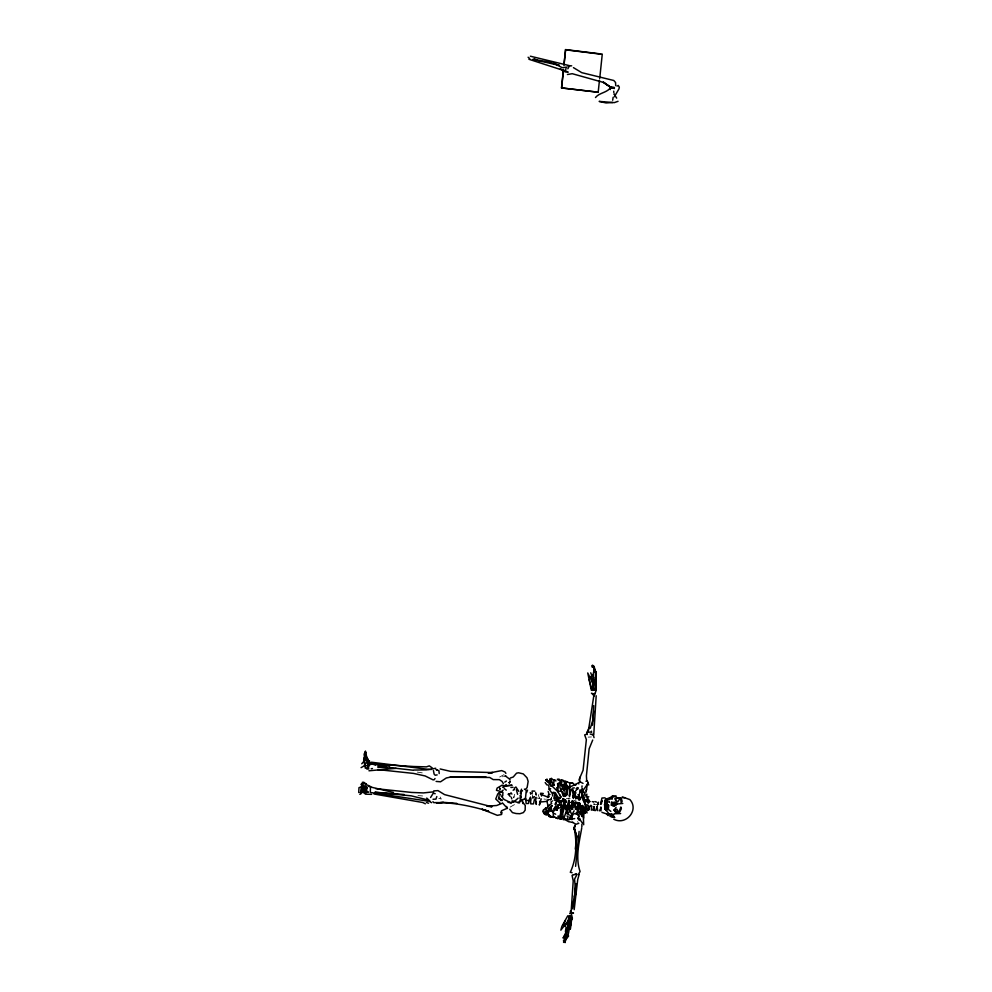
<?xml version="1.0" encoding="UTF-8"?>
<svg xmlns="http://www.w3.org/2000/svg" width="992" height="992" viewBox="0 0 992 992"><rect width="100%" height="100%" fill="white"/><g stroke="black" fill="none" stroke-linecap="round" stroke-linejoin="round"><path stroke-width="0.74" stroke-dasharray="4.96 3.72" d="M550.126 801.263L550.399 799.205L551.527 798.994L550.399 799.205M551.577 796.973L550.994 799.354L551.49 797.618M509.268 783.841L510.124 780.915M539.152 798.56L539.636 797.295M508.995 783.606L509.925 782.75L509.962 779.439M510.173 807.091L515.294 804.128M504.01 774.653L499.199 777.269L503.514 776.587M593.439 804.71L597.494 804.611M508.239 782.638L510.595 781.82L508.859 782.217M547.696 800.259L551.527 798.994M532.258 797.506L534.886 796.725L530.286 797.308M531.687 798.349L534.762 797.952M588.12 737.118L591.443 736.957M566.32 798.535L568.738 798.473M417.979 795.596L422.592 795.956M546.493 799.13L551.081 799.726M535.37 797.779L545.55 799.242M417.334 772.098L424.96 773.301M608.27 802.02L609.696 802.33L608.456 801.846M568.466 798.188L570.127 798.56M438.799 798.324L441.316 799.068L439.171 795.262M573.45 800.135L576.377 801.114M608.629 800.928L609.82 801.536M577.381 821.674L578.224 822.43M593.526 801.784L594.32 804.301M538.284 794.629L539.016 796.985M532.22 794.567L532.803 796.985M514.55 794.319L513.744 797.853L514.55 794.319"/><path stroke-width="1.49" d="M568.614 918.48L568.614 924.246L564.547 940.404L566.829 937.502L568.019 933.881M600.743 803.421L601.97 798.027L605.095 797.841M579.018 816.317L579.043 811.382L577.877 812.163M594.047 670.666C591.778 676.668 595.324 682.93 592.46 688.894L592.695 689.601L595.448 689.7L595.485 679.656M365.564 756.313L365.577 754.081L365.217 755.048L368.206 762.228L368.702 761.199L366.718 757.094M559.612 798.845L560.889 796.998L557.777 791.542L558.546 783.122L560.096 782.638L561.311 780.084L563.27 780.295M364.684 764.138L364.672 765.588L364.659 763.307L363.804 762.612L364.138 758.88L365.961 760.442M536.3 801.635L536.275 804.425L535.494 798.411M593.7 711.041L592.435 725.264M568.875 925.71L568.912 923.106M361.063 789.868L361.1 788.119M596.043 679.855L595.882 690.469L596.291 672.824L592.36 665.372L591.889 666.897M520.564 799.391L521.494 790.401L522.524 790.897M574.294 829.473L575.248 824.947L573.984 827.564L576.91 836.678L575.286 849.053M580.605 812.436L580.729 807.438M583.693 818.102L583.78 814.196M606.695 800.68L606.509 804.698M363.531 788.33L365.887 788.38L365.924 787.102L361.472 786.272M568.081 925.772L568.205 921.233M588.368 806.868L589.025 809.844L589.459 807.389M548.08 808.815L552.172 805.591L547.224 812.126L545.612 808.083L543.48 810.005L545.005 814.382L546.381 815.064L547.869 814.271L549.642 815.486M364.138 788.789L362.316 789.93L366.358 790.054L366.482 786.631M597.048 806.918L595.684 810.526L594.171 810.39L594.32 806.62M362.427 783.606L362.328 786.148L363.754 788.057M364.957 758.086L365.502 751.886L365.453 752.754M560.096 782.638L559.897 787.561L563.506 796.192L566.705 795.373L567.858 786.991L569.433 787.4L569.557 796.737L571.057 789.21L572.657 790.252L573.289 798.027L573.624 797.432M360.964 790.364L361.051 791.876M502.746 795.906L502.907 792.41L501.406 791.901L498.579 792.844M595.448 689.7C594.506 681.95 597.792 672.96 593.414 665.83L594.233 671.187M370.264 792.434L370.512 787.09L368.764 786.396M568.639 925.784L568.85 921.246M591.455 806.918L591.567 805.864L591.344 810.092L592.968 809.906L593.91 806.632M561.77 814.606L563.357 811.196L563.63 805.888M358.72 792.521L358.992 787.66L361.373 786.817M592.894 720.217L593.712 705.597M575.062 802.243L574.802 806.694L572.93 807.004M521.494 789.186L520.341 793.538M581.895 824.24L581.858 826.968M571.714 912.528L573.512 913.037L571.02 913.471L573.215 880.933L572.086 875.428L572.954 874.832M587.004 801.71L588.702 800.11L587.004 801.71L588.417 802.106L588.702 800.11L586.669 796.514L586.842 794.096M587.611 810.501L587.772 808.182L586.322 808.232L587.611 810.501L586.322 808.232M581.932 787.326L582.031 785.912M551.428 782.242L554.305 785.106L553.61 785.329L553.982 780.444L556.041 780.902M600.941 811.022L601.177 807.947M364.064 791.194L364.176 789.93L361.795 789.706M605.232 804.673L605.368 803.049M361.559 787.648L362.626 786.817M562.935 788.776L561.373 785.106L561.67 781.981L559.042 779.117L557.318 779.328L561.67 781.981M364.895 792.546L365.267 788.652M575 892.515L575.881 883.636M575.596 866.326L579.105 831.395M584.982 813.242L585.392 809.249L587.214 805.343L584.598 803.632L585.342 804.983L583.197 813.49L583.693 824.761M561.522 87.928L598.275 92.231L561.522 87.928L563.431 69.638M563.915 65.063L565.601 49.6L602.268 54.114L599.714 78.504M561.621 87.718L563.53 69.415M564.014 64.852L565.601 49.6M598.176 92.442L599.453 80.24M609.894 816.205L611.556 816.813L605.17 809.174L604.55 804.859L605.715 799.292L611.717 796.96M611.518 802.268L612.932 805.789L617.036 804.028L615.97 802.528L611.518 802.268L611.208 805.219L614.47 805.938L617.036 804.028L622.79 803.446M368.627 762.24L364.957 755.52L364.411 758.421M585.801 809.311L586.111 806.769M567.821 924.432L568.267 920.737M570.313 911.921L570.412 911.102M551.49 805.529L550.796 810.923L552.904 810.972L553.474 816.28L557.826 818.722M578.82 798.572L579.167 795.857M557.913 804.872L557.206 810.278L555.756 809.844M573.537 903.042L573.946 900.004M574.356 896.966L575.794 886.327M587.611 783.606L586.098 790.847M574.182 909.689L577.728 879.557L579.13 874.51M588.194 732.071L593.687 696.582M569.433 787.4L570.09 782.886L572.88 783.221L570.09 782.886M612.684 100.229L613.13 97.278M570.425 929.033L571.752 918.22L569.693 928.958M575.521 802.057L574.802 806.694L573.574 801.734L572.124 801.288L572.384 800.631L570.809 808.009L569.073 808.269L568.565 800.308M565.415 931.587L566.122 927.024M568.503 924.569L568.974 921.506M579.378 820.434L579.799 818.524L578.448 818.313L578.758 816.404M558.074 804.934L557.206 810.278L555.83 805.107L556.81 800.792L560.889 796.998L560.009 795.038M566.42 933.522L568.813 924.581M569.879 928.81L571.615 918.604L570.896 918.58M597.246 807.091L597.469 805.814M364.882 766.456L364.721 763.232M366.606 790.066L366.184 792.286L365.676 790.401M502.002 812.336L501.592 814.469L497.339 815.35L481.963 809.212L488.659 811.258C470.803 805.95 452.34 802.094 433.727 802.64L432.921 801.66M564.646 788.925L565.378 785.032L563.059 785.044L564.646 788.925L565.415 795.646L563.295 795.894M567.932 805.851L563.778 818.958L568.701 821.711L573.14 822.455M498.492 798.994L499.15 795.559M572.21 907.506L574.852 893.99M565.762 934.749L566.308 934.762C563.295 955.494 566.655 928.748 567.002 928.487M565.378 785.032L564.609 788.863L561.125 789M573.289 798.027L574.455 792.36L578.324 787.859L576.972 787.574M569.309 927.222L571.342 917.426L568.614 917.03M604.55 804.859L605.715 799.292M530.063 798.957L530.46 797.06L530.658 800.197M597.99 804.487L598.474 802.218L597.494 804.611M582.267 805.368L581.448 809.187L579.824 809.15L579.092 805.43M582.416 809.41L581.51 813.7L580.568 813.676M572.52 908.808L575.782 893.395L574.554 879.123L576.699 875.043M534.44 799.44L533.473 803.917L530.77 803.88L530.559 798.833M361.584 787.4L361.795 786.396M529.517 799.081L528.55 803.47L526.132 803.532L525.624 798.411M576.079 792.98L574.455 792.36L575.496 798.039L577.071 798.349L579.117 795.336L580.122 790.773L581.151 792.1M579.799 777.244L579.737 782.13L579.018 779.724L583.085 770.263L586.359 739.598L584.66 734.886L586.57 734.241M561.484 804.847L560.79 807.86L558.533 807.934M366.358 790.054L366.854 787.97M585.962 792.286L586.706 789.248M568.453 933.522L571.342 917.426M575.224 809.125L575.968 806.384M540.491 800.817L539.338 805.045L540.181 802.466M569.259 795.72L571.057 789.21M570.846 921.704L571.615 918.989L570.722 918.815M568.317 72.118L565.093 71.697L566.072 68.299M581.721 828.084C579.278 842.208 575.174 857.448 580.06 871.509L578.299 874.671M367.375 759.835L365.676 752.568L364.982 758.458M590.314 728.302L593.092 719.374M583.37 800.284L583.829 798.833L581.312 790.426L579.911 789.917M547.671 797.295L548.477 794.766M601.177 803.396L602.057 800.68L600.371 804.363M563.406 937.911L566.234 931.414M436.802 796.564L435.959 799.106L433.02 799.279M368.416 766.779L369.446 760.703L367.846 765.861L364.324 765.539M535.308 799.688L536.114 797.332M593.538 678.057L592.212 681.764L593.377 683.786M607.278 799.589L606.422 807.798L610.849 811.419M618.822 812.646L616.925 809.236L614.023 810.018L618.822 812.646L620.831 807.004L621.389 808.765L619.69 811.989L617.78 812.795L615.176 811.89L614.023 810.018L616.119 807.302M566.606 935.518L564.684 940.59L566.432 938.134M526.64 792.459L527.533 790.091M362.254 782.341L363.754 782.266L366.383 784.139L365.428 786.631L361.348 783.829M562.861 805.603L564.932 800.296L563.01 798.61L561.088 803.086L563.096 816.391L560.902 816.453L560.505 809.509L562.464 810.65M579.043 811.382L582.192 816.528L583.842 812.287M500.675 812.919L501.53 810.749L506.937 808.406M594.617 694.946L596.031 690.63L593.39 689.093L592.385 690.457M592.708 740.032L589.136 748.836L586.408 775.843L586.694 780.468M366.879 768.924L367.66 766.99M526.231 790.984L525.338 799.602M589.26 727.446L587.053 732.245L587.239 734.564M543.48 810.005L542.736 811.692L543.802 812.535M540.082 801.586L541.26 798.92M614.333 96.782L618.946 88.933L619.33 87.197L618.227 85.436L617.049 86.106M585.392 813.266L586.272 811.307L587.103 812.894M566.94 815.994L567.97 816.453L567.722 819.454L569.048 819.876L574.132 810.786M620.372 797.754L617.681 802.02L615.362 799.887L615.214 798.647L616.664 797.58L621.141 798.213L622.17 801.238L621.277 802.714L620.372 797.754L615.214 798.647L616.714 801.623M553.61 785.329L550.436 778.72L549.184 781.46L545.761 780.096L549.903 781.361L550.796 786.247L552.804 785.242M563.382 925.003L565.465 920.514M565.018 941.061L566.296 938.32M606.906 800.755L606.348 805.876L606.72 808.988L607.736 809.46M570.226 916.025L567.474 921.766L560.852 930.149L561.881 926.33L567.734 915.852L570.226 916.025L570.499 917.501L564.894 926.429M585.466 799.651L584.511 801.548L586.842 799.081M571.938 816.701L573.165 814.32L572.012 813.862M554.962 804.338L556.81 800.792L559.476 802.243L563.518 799.961M612.858 815.325L614.792 817.544L611.952 816.515L613.056 814.395M599.379 810.886L601.226 807.414M433.405 770.462L434.124 774.107L435.178 775.248L437.162 774.888M582.862 790.636L587.438 784.226L587.983 782.514L587.19 780.716L585.974 781.287M576.898 809.026L578.386 806.496M601.003 804.214L601.648 803.123M571.218 809.67L572.446 807.699L570.636 806.434M592.906 675.068L593.526 674.052L593.675 680.264M546.369 808.468L548.812 805.826M428.556 803.222L426.386 802.516M593.538 695.032L594.617 693.383M579.03 800.42L580.171 798.684M549.246 796.229L548.464 797.394L540.404 794.133M562.352 808.096L564.485 804.909M563.406 940.85L567.201 935.27M550.436 778.72L549.704 779.811L551.391 778.286L552.966 779.799L555.16 779.972M434.099 779.848L435.017 778.522M565.824 808.53L567.275 806.409M525.462 789.806L527.149 787.4L528.153 781.423L527.025 777.815L523.305 773.921L518.605 772.78L516.547 773.177L513.224 777.021L510.285 778.026M572.272 804.698L568.999 809.088L568.23 804.599M582.217 797.742L584.697 794.232L586.669 796.514M582.192 816.528L583.544 814.63M544.992 814.234L543.777 813.477L548.13 812.882L550.758 809.212L549.692 808.182L551.23 806.298M563.022 937.874L564.795 935.431M546.009 780.369L546.976 779.067L547.038 780.32M430.925 769.68L432.239 767.92L429.3 765.874L426.386 766.866L413.602 766.506L378.597 764.324M364.448 758.768L363.618 759.884L364.51 761.149M549.692 808.182L546.741 812.076L548.13 812.882M555.756 808.728L553.313 811.791L551.13 811.183M364.92 753.523L365.676 752.568M612.411 816.924L614.333 813.762L620.632 813.564M569.73 913.607L570.313 912.913L571.355 913.88L572.434 918.356L569.52 917.439M568.627 935.952L563.555 942.4M364.808 753.92L365.329 753.275M570.313 810.749L567.598 813.961L569.16 814.866M361.758 763.79L364.597 760.529M595.485 97.526C599.081 92.926 606 92.864 609.956 88.437M606.261 798.721L607.811 799.812L606.261 798.721L605.393 799.701L604.698 806.335L605.17 809.174L606.744 810.377L606.844 809.15L605.17 809.174M567.833 68.82L569.507 65.658L530.36 56.209M548.192 799.986L546.939 801.35L539.561 802.119M551.006 802.317L552.321 800.891M571.603 806.248L572.409 805.442M588.665 802.602L588.07 803.185L588.516 801.871L589.794 801.759M584.66 803.012L585.292 802.404M563.444 790.438L565.552 788.466M563.059 785.044L566.717 781.721L568.962 782.688M553.189 809.336L555.247 807.488M512.008 801.015L512.901 801.97L513.05 800.928L514.402 801.449L518.122 798.151M503.142 790.153L501.431 791.616L496.446 790.339L497.141 788.057L502.274 785.094M606.434 806.992L607.042 799.763L607.811 799.812M502.609 787.264L506.205 784.56M363.208 791.393L360.629 793.054L360.071 792.422M584.92 797.022L582.75 798.622L584.077 802.516M614.346 805.826L616.094 804.549L613.812 803.346L611.878 804.078M578.634 782.824L569.582 787.189M547.621 806.174L551.738 803.433M504.754 782.118L506.404 781.039M560.021 819.231L562.886 818.35M503.663 787.177L505.536 785.974L512.108 785.23L503.899 785.887M372.112 763.555L370.314 764.72L368.032 763.629M587.847 799.279L584.871 801.028L584.362 799.515M517.861 802.652L525.549 798.213M361.076 767.647L363.531 766.246M609.311 799.577L612.262 797.903L612.114 796.266L613.986 797.035L614.594 795.944L615.995 795.857L616.119 796.725M367.871 791.752L364.746 793.402L365.44 794.183L371.64 794.344M574.38 813.862L575.534 813.291M612.287 798.87L610.192 797.853L613.713 796.08L611.965 796.353M587.475 797.357L588.789 796.712M513.137 790.215L514.315 789.657M359.811 794.344L360.939 793.823L360.629 793.054M567.957 66.104L571.69 65.807M548.39 782.031L549.903 781.361M361.671 788.516L361.981 789.88L365.726 789.607L365.465 788.355L363.146 788.838L365.726 789.607M504.953 776.352L505.796 776.004M502.126 803.322L496.67 805.504L486.75 806.186M553.871 798.126L554.677 797.804M366.916 768.676L368.888 767.944M361.683 790.81L364.176 789.93M618.041 101.308L614.333 102.622L599.143 101.395L606.05 102.932L612.734 102.523M571.975 815.176L570.152 815.821L570.71 819.28L572.136 819.504L571.975 815.176L569.073 808.269L569.185 800.308L565.49 809.571L564.932 800.296M578.807 823.323L576.017 824.253L572.52 822.331M545.166 782.552L546.778 784.821L548.75 785.156L549.134 789.21L550.659 788.702M576.65 806.57L577.989 806.124L576.637 802.491L579.502 803.235L580.394 805.69M563.282 819.739L565.142 819.293L560.902 816.453M513.707 802.007L510.272 802.813L507.879 802.193M369.247 764.014L371.268 763.567L375.894 765.316M510.099 796.365L508.301 794.22L510.372 793.774M488.436 773.152L501.692 770.598L505.077 772.024L505.883 773.4M361.224 791.864L362.576 791.604M573.5 874.795L576.873 874.163L575.1 874.163M368.95 770.784L396.068 768.316L412.982 770.201M371.206 768.738L372.459 768.502M545.761 780.096L557.777 791.542L560.802 790.996M567.424 74.499L572.26 73.706L603.235 82.373L611.605 87.904L614.432 87.556L609.683 86.602L603.322 82.113L611.605 87.904L609.683 86.602M488.486 773.252L492.702 772.57L450.504 771.354L440.126 768.961M433.715 790.909L438.005 790.612L444.565 794.617L491.945 806.781L488.052 806.335M572.533 788.119L574.331 787.859M561.311 780.084L565.552 781.932L563.94 781.659L566.234 786.408L567.201 786.272L567.784 788.801M583.68 800.99L585.255 800.78M572.979 818.846L574.69 818.636M566.804 67.109L562.191 67.679L553.883 63.327M443.337 802.342L436.554 803.061L443.337 802.342L456.804 803.384M573.5 805.095L570.921 805.392L572 804.921L572.768 809.348M510.905 787.487L513.038 787.251M611.841 813.638L608.443 814.556L601.958 812.374M587.053 732.245L590.352 732.096M435.748 768.254L426.461 769.904L413.875 770.04M622.282 797.68L624.737 797.704M568.701 786.445L570.574 786.482M612.2 804.475L616.094 804.549M366.854 768.23L365.292 768.18L365.205 766.878M592.46 688.894L595.212 688.994M362.365 792.385L365.205 793.278M579.055 806.583L581.448 806.67M508.301 794.22L509.429 794.282M534.8 791.145L532.121 790.996L532.183 793.377M526.157 800.383L529.021 800.544M377.803 767.287L396.068 768.316M372.496 763.952L375.546 764.138M550.002 794.48L549.06 794.406L548.154 791.38M589.682 806.161L591.133 806.273M404.128 794.518L374.877 792.248L411.172 795.832L426.337 799.564L431.582 802.702M540.566 793.253L543.269 793.464M565.304 818.97L567.164 819.119M436.096 781.411L440.547 781.795L446.301 777.976L450.17 777.17L486.216 777.232L450.182 777.108L489.75 777.48L493.21 779.6L499.373 779.65L502.113 781.46L503.366 783.618M566.072 806.074L568.143 806.26M545.935 811.369L549.134 816.49L551.329 816.714L547.658 813.986L545.935 811.369L547.224 812.126L545.612 808.083M377.679 769.569L413.515 773.413L425.146 775.955L433.132 779.898M592.224 801.648L593.526 801.784M375.683 788.628L411.531 792.434L423.373 792.918L433.628 791.839M430.578 797.506L433.306 793.141L435.203 793.712M558.967 801.015L566.581 801.945M571.144 802.503L580.27 803.619M565.502 49.811L600.631 54.138M511.388 802.95L504.122 799.527L500.985 795.671M567.858 806.149L569.284 806.322L566.891 813.614L565.638 813.291M554.144 800.122L566.395 801.722M570.995 802.317L580.184 803.508M429.462 769.482L371.355 762.203M377.642 765.836L386.806 767.275M389.856 767.758L392.906 768.242M558.88 805.12L561.224 805.504M389.645 766.308L370.872 763.22L368.069 761.918M370.698 792.509L427.639 801.09M580.097 797.221L581.659 797.481M532.94 59.309L548.142 61.913L558.98 65.199M559.488 816.441L557.901 816.168L561.658 819.156M613.713 819.194C625.927 825.828 639.431 809.968 629.883 799.589L622.269 796.886M373.947 793.984L422.654 802.491L425.345 803.805M576.116 784.821L574.356 784.486L575.1 785.28L573.463 784.164M572.657 795.807L577.121 796.663M503.031 785.503L505.536 785.974M500.675 794.356L497.81 793.786L495.752 799.006L500.365 803.384M549.134 816.49L553.722 817.408L552.135 816.453M364.002 783.643L366.383 784.139M572.099 872.7L570.288 872.303C576.563 858.923 577.183 841.972 573.984 827.564L576.91 836.678M559.86 797.89L556.71 797.208L555.57 798.498L556.958 799.8M559.314 65.336L538.42 60.735L534.217 58.801M362.688 787.648L365.887 788.38M393.539 792.472L372.248 787.4L367.35 785.032M593.588 735.022L590.215 734.03M577.071 798.349L580.469 799.502M361.026 784.598L362.03 784.846L362.055 785.937M576.116 788.764L577.778 789.173M514.402 801.449L519.386 802.937L520.577 799.217L519.895 797.754M594.902 801.573L596.564 802.082M576.637 802.491L578.398 803.036M567.374 71.709L528.91 59.272M555.88 818.053L559.798 818.536L560.344 814.147L563.32 808.864L563.357 811.196M561.373 785.106L563.729 785.924M600.47 807.203L601.226 807.488M436.12 769.594L438.935 770.722L439.208 773.562M611.667 87.432L614.408 88.548M524.384 789.099L525.413 789.52M564.956 780.94L566.717 781.721M610.192 797.853L612.2 798.746M553.858 813.378L555.669 814.209M367.648 768.577L368.714 769.085M615.015 811.357L616.912 812.274M364.101 757.69L365.812 758.508L367.982 762.141M577.865 794.716L579.117 795.336M560.356 68.77L565.093 71.697M580.444 782.018L583.036 783.395M554.999 806.806L555.83 807.277M582.614 823.36L579.725 819.243M573.45 67.642L581.771 72.664L613.8 80.488L615.561 82.497L615.71 85.647M563.01 798.61L566.159 800.544M368.875 761.645L371.293 763.183M589.174 800.879L589.918 801.4M436.406 769.594L437.125 770.127M366.432 790.934L368.255 792.298M578.448 818.313L577.914 817.904L578.51 819.665M505.188 775.756L509.962 779.439M504.196 788.516L506.255 790.128M587.785 782.366L588.764 785.007M528.104 57.238L529.716 58.54M614.866 802.206L617.036 804.028M591.43 693.172L593.365 694.809M547.944 805.69L546.964 801.127M614.804 94.649L614.048 93.98L616.677 98.134M502.572 803.049L507.507 808.492L506.776 807.562M426.721 798.064L429.92 800.99M594.109 696.235L592.757 693.408M522.424 801.871L525.264 805.442L525.152 810.191L523.392 812.597L519.907 813.725L516.113 813.539L512.43 812.597L509.764 809.298M570.003 818.301L570.71 819.07M582.775 789.483L582.13 788.764L584.338 793.191M365.862 762.166L368.379 765.068M606.93 814.258L608.096 815.61M519.92 795.832L521.036 797.283M549.134 789.21L552.383 793.65L552.693 796.006M589.174 807.624L587.909 804.909M363.184 786.743L363.866 787.71M500.898 800.631L499.162 798.2L502.138 800.569L502.014 799.812M583.829 798.833L582.341 796.712L581.312 790.426L582.391 798.25M510.967 792.744L511.884 794.071M609.857 88.809L610.365 89.565M518.828 791.393L515.914 787.003L514.389 788.107L514.426 789.148M593.018 733.919L594.047 737.651M557.566 798.498L553.102 792.286L555.309 792.67L557.963 797.283M590.897 805.206L591.455 806.236M592.36 665.372L595.907 671.931M535.878 794.232L536.3 795.014L535.668 792.509M366.333 759.401L368.404 763.369M578.448 783.159L578.869 783.965M577.716 814.804L578.1 815.573M611.27 815.089L611.952 816.515M581.994 805.888L583.618 809.509L583.383 811.245L581.386 805.69M593.278 665.508L594.456 668.137M590.724 672.812L591.926 675.775M500.104 789.223L499.633 788.057L499.844 788.987M592.918 675.738L593.712 677.821M566.097 783.37L567.201 786.272M591.827 689.539L589.198 679.632M570.921 911.45L571.615 913.446M511.227 797.159L511.835 798.92M368.739 764.621L369.185 765.923M581.845 789.248L582.44 791.058L585.007 793.24M367.784 758.868L368.292 760.455M530.261 792.509L530.77 794.121L530.646 793.352M506.652 806.409L507.148 808.108M567.883 934.786L568.118 935.642M516.361 789.694L517.613 794.307M556.71 787.598L557.777 791.542M540.913 793.65L541.558 796.08M590.984 676.222L591.778 679.297M365.837 755.433L366.879 759.537M564.808 793.712L565.44 796.241M570.846 912.776L571.02 913.471M362.638 782.688L362.812 783.395M562.799 791.529L564.002 796.489M572.83 789.421L574.021 794.629L575.236 794.468L575.72 798.957M578.683 804.512L578.993 805.851M578.584 810.476L577.865 807.017L577.282 813.899L576.092 814.37L577.642 811.642L576.91 806.967M594.555 669.848L595.15 672.75M593.625 679.842L594.121 682.446M575.782 806.632L576.29 809.385M564.622 805.268L565.242 808.864M593.923 679.619L594.344 682.087M522.238 799.502L522.871 803.57M591.406 731.154L591.604 732.505M594.146 679.991L594.518 682.744M566.234 786.408L567.275 794.257M365.688 752.618L365.49 751.08L364.126 754.218L364.659 758.508M557.566 783.544L557.851 786.482M597.246 806.955L597.593 810.662M567.238 927.619L567.498 930.484M364.957 755.52L365.13 757.615M554.292 796.006L554.503 798.696M613.726 91.177L613.825 92.616M366.99 786.929L367.052 787.871M564.907 805.802L565.006 807.724M596.192 695.752L593.774 734.415M594.072 806.657L594.171 810.39M559.476 802.243L559.513 804.376M583.16 805.74L583.197 813.49M608.53 805.07L608.282 809.336L608.53 805.07M593.811 690.283L591.319 690.221L587.735 672.948L592.484 682.496L593.811 690.283"/></g></svg>
